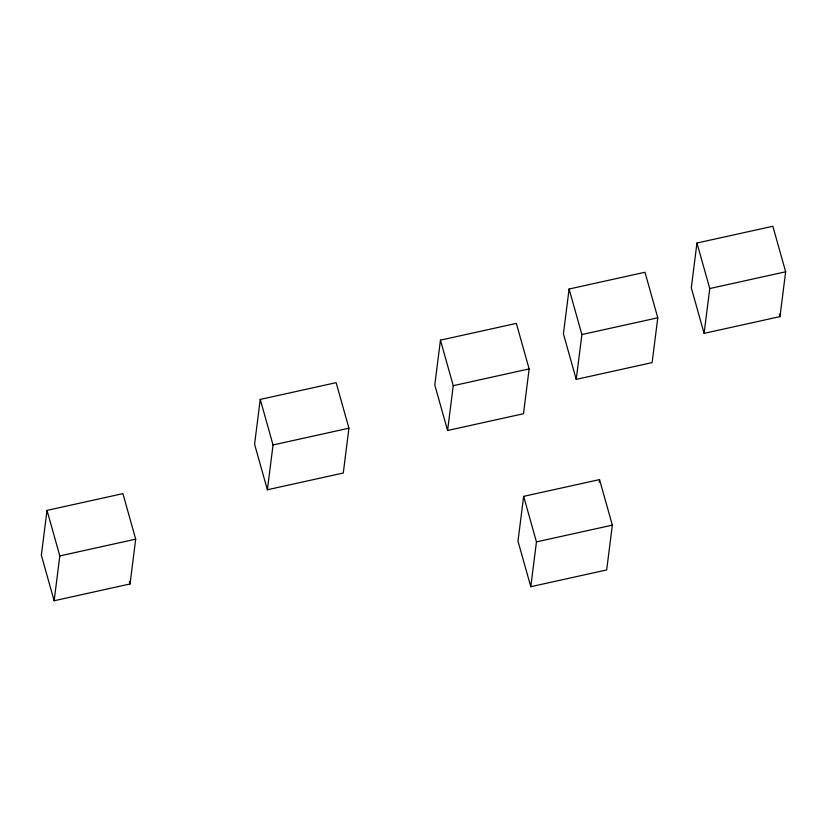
<?xml version="1.0" encoding="UTF-8"?>
<svg xmlns="http://www.w3.org/2000/svg" width="827" height="827" viewBox="0 0 827 827"><rect width="100%" height="100%" fill="white"/><g stroke="black" fill="none" stroke-linecap="round" stroke-linejoin="round"><path stroke-width="1.24" d="M47.015 510.393L41.35 555.206L54.148 600.743L130.046 583.976L135.7 539.163L122.903 493.636L47.015 510.393L59.813 555.92L54.148 600.743M260.247 399.42L254.582 444.244L267.379 489.77L343.277 473.013L348.932 428.2L336.134 382.663L260.247 399.42L273.044 444.957L267.379 489.77M440.45 340.145L434.785 384.958L447.583 430.495L523.481 413.738L529.135 368.914L516.337 323.388L440.45 340.145L453.248 385.682L447.583 430.495M523.656 496.355L517.991 541.178L530.789 586.705L606.677 569.948L612.342 525.135L599.544 479.598L523.656 496.355L536.454 541.892L530.789 586.705M569.09 289.026L563.425 333.839L576.223 379.366L652.121 362.608L657.785 317.795L644.977 272.259L569.09 289.026L581.888 334.553L576.223 379.366M599.224 482.162L599.544 479.598M696.954 243.024L691.3 287.837L704.097 333.364L779.985 316.607L785.65 271.794L772.852 226.257L696.954 243.024L709.762 288.551L704.097 333.364M709.762 288.551L785.65 271.794M581.888 334.553L657.785 317.795M453.248 385.682L529.135 368.914M273.044 444.957L348.932 428.2M59.813 555.92L135.7 539.163M536.454 541.892L612.342 525.135M779.292 314.146L779.985 316.607M129.353 581.515L130.046 583.976"/></g></svg>
